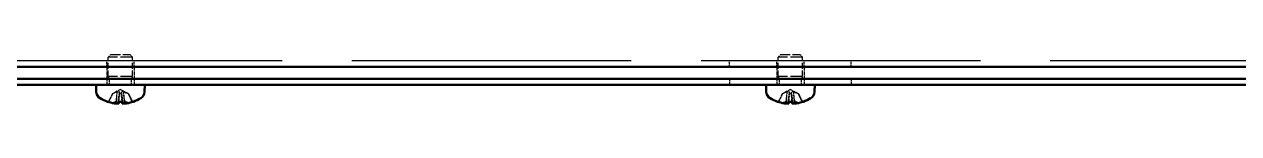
# Model space of a CAD drawing. Header units: millimetres. Extents: x 0 to 4200, y 0 to 2970.
# Drawn here: x 1470.5 to 1669.9, y 1398.4 to 1406.5 of the extents above; entities that cross this region are included whole.
import ezdxf

# ---------------------------------------------------------------- set-up
doc = ezdxf.new("R2010")
doc.units = ezdxf.units.MM
doc.header["$LTSCALE"] = 10
doc.linetypes.add('DASHED', pattern=[0.2067, 0.1654, -0.0413])
doc.layers.add('Co ban', color=7, linetype='Continuous', lineweight=50)
doc.layers.add('Manh', color=7, linetype='DASHED', lineweight=25, true_color=0x008000)

msp = doc.modelspace()

# ---------------------------------------------------------------- linework, layer by layer
at = {"layer": 'Co ban'}
for p, q in [((1868.27, 1404.45), (664.27, 1404.45)), ((711.27, 1402.45), (1821.27, 1402.45)), ((711.27, 1402.45), (1821.27, 1402.45)), ((711.27, 1401.45), (1821.27, 1401.45)), ((1482.31, 1400.34), (1482.27, 1401.45)), ((1490.24, 1400.34), (1490.27, 1401.45)), ((1592.31, 1400.34), (1592.27, 1401.45)), ((1600.24, 1400.34), (1600.27, 1401.45)), ((1484.2, 1398.7), (1484.2, 1398.7)), ((1485.58, 1398.42), (1485.58, 1398.44)), ((1485.9, 1398.7), (1486.65, 1398.7)), ((1486, 1398.44), (1486.02, 1398.7)), ((1486.55, 1398.44), (1486.53, 1398.7)), ((1486.97, 1398.42), (1486.97, 1398.44)), ((1488.35, 1398.7), (1488.35, 1398.7)), ((1594.2, 1398.7), (1594.2, 1398.7)), ((1595.58, 1398.42), (1595.58, 1398.44)), ((1595.9, 1398.7), (1596.65, 1398.7)), ((1596, 1398.44), (1596.02, 1398.7)), ((1596.55, 1398.44), (1596.53, 1398.7)), ((1596.97, 1398.42), (1596.97, 1398.44)), ((1598.35, 1398.7), (1598.35, 1398.7))]:
    msp.add_line(p, q, dxfattribs=at)
for centre, radius, start, end in [((1483.61, 1400.39), 1.3, 182, 239.2087), ((1488.94, 1400.39), 1.3, 300.7913, 358), ((1593.61, 1400.39), 1.3, 182, 239.2087), ((1598.94, 1400.39), 1.3, 300.7913, 358), ((1486.27, 1404.85), 6.5, 239.2087, 250.8488), ((1484.2, 1398.87), 0.166, 250.8488, 270), ((1488.35, 1398.87), 0.166, 270, 289.1512), ((1486.27, 1404.85), 6.5, 289.1512, 300.7913), ((1596.27, 1404.85), 6.5, 239.2087, 250.8488), ((1594.2, 1398.87), 0.166, 250.8488, 270), ((1598.35, 1398.87), 0.166, 270, 289.1512), ((1596.27, 1404.85), 6.5, 289.1512, 300.7913)]:
    msp.add_arc(centre, radius, start, end, dxfattribs=at)
for centre, major_axis, ratio, start_param, end_param in [((1486.23, 1404.82), (-3.83, 5.24), 0.989048, 2.180837, 2.35053), ((1487, 1404.68), (-1.46, -6.26), 0.643637, 6.174452, 6.291603), ((1485.65, 1404.68), (1.67, -6.2), 0.745371, 5.827165, 5.944316), ((1485.37, 1397.8), (-0.19, -1.41), 0.098287, 2.037054, 2.054119), ((1486.68, 1404.82), (-0.57, -6.46), 0.119113, 5.959376, 6.129069), ((1485.87, 1404.82), (0.57, -6.46), 0.119113, 0.154116, 0.323809), ((1486.9, 1404.68), (-1.67, -6.2), 0.745371, 0.338869, 0.456021), ((1485.55, 1404.68), (1.46, -6.26), 0.643637, 6.274767, 6.391919), ((1487.18, 1397.8), (-0.19, 1.41), 0.098287, 1.087474, 1.104539), ((1486.32, 1404.82), (-3.83, -5.24), 0.989048, 0.791063, 0.960756), ((1596.23, 1404.82), (-3.83, 5.24), 0.989048, 2.180837, 2.35053), ((1597, 1404.68), (-1.46, -6.26), 0.643637, 6.174452, 6.291603), ((1595.65, 1404.68), (1.67, -6.2), 0.745371, 5.827165, 5.944316), ((1595.37, 1397.8), (-0.19, -1.41), 0.098287, 2.037054, 2.054119), ((1596.68, 1404.82), (-0.57, -6.46), 0.119113, 5.959376, 6.129069), ((1595.87, 1404.82), (0.57, -6.46), 0.119113, 0.154116, 0.323809), ((1596.9, 1404.68), (-1.67, -6.2), 0.745371, 0.338869, 0.456021), ((1595.55, 1404.68), (1.46, -6.26), 0.643637, 6.274767, 6.391919), ((1597.18, 1397.8), (-0.19, 1.41), 0.098287, 1.087474, 1.104539), ((1596.32, 1404.82), (-3.83, -5.24), 0.989048, 0.791063, 0.960756)]:
    msp.add_ellipse(centre, major_axis=major_axis, ratio=ratio, start_param=start_param, end_param=end_param, dxfattribs=at)
for points, knots in [([(1485.58, 1398.42), (1485.58, 1398.42), (1485.58, 1398.42), (1485.58, 1398.41), (1485.57, 1398.41), (1485.54, 1398.41), (1485.51, 1398.41), (1485.46, 1398.41), (1485.43, 1398.42), (1485.35, 1398.43), (1485.31, 1398.43), (1485.26, 1398.44), (1485.25, 1398.44), (1485.24, 1398.44)], [0.02262944, 0.02262944, 0.02262944, 0.02262944, 0.02319765, 0.02319765, 0.0345489, 0.0345489, 0.04590016, 0.04590016, 0.05733835, 0.05733835, 0.06877655, 0.06877655, 0.07249221, 0.07249221, 0.07249221, 0.07249221]), ([(1486, 1398.44), (1486, 1398.44), (1486, 1398.43), (1485.97, 1398.42), (1485.95, 1398.42), (1485.91, 1398.41), (1485.88, 1398.41), (1485.81, 1398.41), (1485.77, 1398.41), (1485.72, 1398.42), (1485.7, 1398.42), (1485.69, 1398.42)], [0, 0, 0, 0, 0.01151442, 0.01151442, 0.02302884, 0.02302884, 0.0344178, 0.0344178, 0.04580676, 0.04580676, 0.0498478, 0.0498478, 0.0498478, 0.0498478]), ([(1486.86, 1398.42), (1486.86, 1398.42), (1486.86, 1398.42), (1486.82, 1398.41), (1486.78, 1398.41), (1486.7, 1398.41), (1486.67, 1398.41), (1486.61, 1398.41), (1486.59, 1398.42), (1486.56, 1398.43), (1486.55, 1398.43), (1486.55, 1398.44), (1486.55, 1398.44), (1486.55, 1398.44)], [0.02262869, 0.02262869, 0.02262869, 0.02262869, 0.02311382, 0.02311382, 0.03450698, 0.03450698, 0.04590014, 0.04590014, 0.05733833, 0.05733833, 0.06877652, 0.06877652, 0.07249219, 0.07249219, 0.07249219, 0.07249219]), ([(1487.31, 1398.44), (1487.27, 1398.44), (1487.23, 1398.43), (1487.15, 1398.42), (1487.12, 1398.42), (1487.06, 1398.41), (1487.03, 1398.41), (1486.99, 1398.41), (1486.98, 1398.41), (1486.97, 1398.42), (1486.97, 1398.42), (1486.97, 1398.42)], [0, 0, 0, 0, 0.01151442, 0.01151442, 0.02302884, 0.02302884, 0.0344178, 0.0344178, 0.04580676, 0.04580676, 0.0498478, 0.0498478, 0.0498478, 0.0498478]), ([(1595.58, 1398.42), (1595.58, 1398.42), (1595.58, 1398.42), (1595.58, 1398.41), (1595.57, 1398.41), (1595.54, 1398.41), (1595.51, 1398.41), (1595.46, 1398.41), (1595.43, 1398.42), (1595.35, 1398.43), (1595.31, 1398.43), (1595.26, 1398.44), (1595.25, 1398.44), (1595.24, 1398.44)], [0.02262944, 0.02262944, 0.02262944, 0.02262944, 0.02319765, 0.02319765, 0.0345489, 0.0345489, 0.04590016, 0.04590016, 0.05733835, 0.05733835, 0.06877655, 0.06877655, 0.07249221, 0.07249221, 0.07249221, 0.07249221]), ([(1596, 1398.44), (1596, 1398.44), (1596, 1398.43), (1595.97, 1398.42), (1595.95, 1398.42), (1595.91, 1398.41), (1595.88, 1398.41), (1595.81, 1398.41), (1595.77, 1398.41), (1595.72, 1398.42), (1595.7, 1398.42), (1595.69, 1398.42)], [0, 0, 0, 0, 0.01151442, 0.01151442, 0.02302884, 0.02302884, 0.0344178, 0.0344178, 0.04580676, 0.04580676, 0.0498478, 0.0498478, 0.0498478, 0.0498478]), ([(1596.86, 1398.42), (1596.86, 1398.42), (1596.86, 1398.42), (1596.82, 1398.41), (1596.78, 1398.41), (1596.7, 1398.41), (1596.67, 1398.41), (1596.61, 1398.41), (1596.59, 1398.42), (1596.56, 1398.43), (1596.55, 1398.43), (1596.55, 1398.44), (1596.55, 1398.44), (1596.55, 1398.44)], [0.02262869, 0.02262869, 0.02262869, 0.02262869, 0.02311382, 0.02311382, 0.03450698, 0.03450698, 0.04590014, 0.04590014, 0.05733833, 0.05733833, 0.06877652, 0.06877652, 0.07249219, 0.07249219, 0.07249219, 0.07249219]), ([(1597.31, 1398.44), (1597.27, 1398.44), (1597.23, 1398.43), (1597.15, 1398.42), (1597.12, 1398.42), (1597.06, 1398.41), (1597.03, 1398.41), (1596.99, 1398.41), (1596.98, 1398.41), (1596.97, 1398.42), (1596.97, 1398.42), (1596.97, 1398.42)], [0, 0, 0, 0, 0.01151442, 0.01151442, 0.02302884, 0.02302884, 0.0344178, 0.0344178, 0.04580676, 0.04580676, 0.0498478, 0.0498478, 0.0498478, 0.0498478])]:
    msp.add_open_spline(points, degree=3, knots=knots, dxfattribs=at)
for points in [[(1485.9, 1398.7), (1485.9, 1398.7), (1485.89, 1398.71), (1485.89, 1398.71)], [(1486.66, 1398.71), (1486.65, 1398.71), (1486.65, 1398.7), (1486.65, 1398.7)], [(1595.9, 1398.7), (1595.9, 1398.7), (1595.89, 1398.71), (1595.89, 1398.71)], [(1596.66, 1398.71), (1596.65, 1398.71), (1596.65, 1398.7), (1596.65, 1398.7)]]:
    msp.add_open_spline(points, degree=3, dxfattribs=at)
at = {"layer": 'Manh', "ltscale": 0.115583}
for p, q in [((1484.7, 1406.45), (1484.27, 1406.02)), ((1487.84, 1406.45), (1488.27, 1406.02)), ((1594.7, 1406.45), (1594.27, 1406.02)), ((1597.84, 1406.45), (1598.27, 1406.02))]:
    msp.add_line(p, q, dxfattribs=at)
at = {"layer": 'Manh', "ltscale": 1.196656}
for p, q in [((1488.27, 1406.02), (1484.27, 1406.02)), ((1598.27, 1406.02), (1594.27, 1406.02)), ((1488.27, 1402.85), (1484.27, 1402.85)), ((1598.27, 1402.85), (1594.27, 1402.85))]:
    msp.add_line(p, q, dxfattribs=at)
at = {"layer": 'Manh', "ltscale": 0.603781}
for p, q in [((1484.27, 1402.85), (1484.27, 1406.02)), ((1488.27, 1402.85), (1488.27, 1406.02)), ((1594.27, 1402.85), (1594.27, 1406.02)), ((1598.27, 1402.85), (1598.27, 1406.02))]:
    msp.add_line(p, q, dxfattribs=at)
at = {"layer": 'Manh', "ltscale": 0.939704}
for p, q in [((1484.7, 1406.45), (1487.84, 1406.45)), ((1594.7, 1406.45), (1597.84, 1406.45))]:
    msp.add_line(p, q, dxfattribs=at)
at = {"layer": 'Manh', "ltscale": 27.737461}
msp.add_line((664.27, 1405.45), (1868.27, 1405.45), dxfattribs=at)
at = {"layer": 'Manh', "ltscale": 0.19037}
for p, q in [((1484.02, 1404.45), (1484.02, 1405.45)), ((1488.52, 1404.45), (1488.52, 1405.45)), ((1586.27, 1404.45), (1586.27, 1405.45)), ((1594.02, 1404.45), (1594.02, 1405.45)), ((1598.52, 1404.45), (1598.52, 1405.45)), ((1606.27, 1404.45), (1606.27, 1405.45)), ((1484.02, 1402.45), (1484.02, 1401.45)), ((1488.52, 1402.45), (1488.52, 1401.45)), ((1586.27, 1402.45), (1586.27, 1401.45)), ((1594.02, 1402.45), (1594.02, 1401.45)), ((1598.52, 1402.45), (1598.52, 1401.45)), ((1606.27, 1402.45), (1606.27, 1401.45))]:
    msp.add_line(p, q, dxfattribs=at)
at = {"layer": 'Manh', "ltscale": 0.380839}
for p, q in [((1484.02, 1404.45), (1484.02, 1402.45)), ((1488.52, 1404.45), (1488.52, 1402.45)), ((1594.02, 1404.45), (1594.02, 1402.45)), ((1598.52, 1404.45), (1598.52, 1402.45))]:
    msp.add_line(p, q, dxfattribs=at)
at = {"layer": 'Manh', "ltscale": 0.089296}
for p, q in [((1484.46, 1402.42), (1484.27, 1402.85)), ((1488.08, 1402.42), (1488.27, 1402.85)), ((1594.46, 1402.42), (1594.27, 1402.85)), ((1598.08, 1402.42), (1598.27, 1402.85))]:
    msp.add_line(p, q, dxfattribs=at)
at = {"layer": 'Manh', "ltscale": 1.083296}
for p, q in [((1488.08, 1402.42), (1484.46, 1402.42)), ((1598.08, 1402.42), (1594.46, 1402.42))]:
    msp.add_line(p, q, dxfattribs=at)
at = {"layer": 'Manh', "ltscale": 0.184767}
for p, q in [((1484.46, 1401.45), (1484.46, 1402.42)), ((1488.08, 1401.45), (1488.08, 1402.42)), ((1594.46, 1401.45), (1594.46, 1402.42)), ((1598.08, 1401.45), (1598.08, 1402.42))]:
    msp.add_line(p, q, dxfattribs=at)
at = {"layer": 'Manh', "ltscale": 0.252334}
for p, q in [((1484.94, 1399.98), (1484.34, 1398.8)), ((1487.61, 1399.98), (1488.2, 1398.8)), ((1594.94, 1399.98), (1594.34, 1398.8)), ((1597.61, 1399.98), (1598.2, 1398.8))]:
    msp.add_line(p, q, dxfattribs=at)
at = {"layer": 'Manh', "ltscale": 0.288541}
for p, q in [((1486.27, 1400.69), (1484.94, 1399.98)), ((1486.27, 1400.69), (1487.61, 1399.98)), ((1596.27, 1400.69), (1594.94, 1399.98)), ((1596.27, 1400.69), (1597.61, 1399.98))]:
    msp.add_line(p, q, dxfattribs=at)
at = {"layer": 'Manh', "ltscale": 0.033742}
for p, q in [((1484.95, 1399.98), (1484.94, 1399.98)), ((1487.61, 1399.98), (1487.6, 1399.98)), ((1594.95, 1399.98), (1594.94, 1399.98)), ((1597.61, 1399.98), (1597.6, 1399.98))]:
    msp.add_line(p, q, dxfattribs=at)
at = {"layer": 'Manh', "ltscale": 0.252426}
for p, q in [((1485.58, 1398.44), (1485.69, 1399.76)), ((1486.97, 1398.44), (1486.85, 1399.76)), ((1595.58, 1398.44), (1595.69, 1399.76)), ((1596.97, 1398.44), (1596.85, 1399.76))]:
    msp.add_line(p, q, dxfattribs=at)
at = {"layer": 'Manh', "ltscale": 0.277733}
for p, q in [((1486.02, 1398.7), (1486.15, 1400.16)), ((1486.53, 1398.7), (1486.4, 1400.16)), ((1596.02, 1398.7), (1596.15, 1400.16)), ((1596.53, 1398.7), (1596.4, 1400.16))]:
    msp.add_line(p, q, dxfattribs=at)
at = {"layer": 'Manh', "ltscale": 0.067584}
for p, q in [((1486.45, 1399.98), (1486.1, 1399.98)), ((1596.45, 1399.98), (1596.1, 1399.98))]:
    msp.add_line(p, q, dxfattribs=at)
at = {"layer": 'Manh', "ltscale": 0.040247}
for p, q in [((1484.2, 1398.7), (1484.23, 1398.7)), ((1488.32, 1398.7), (1488.35, 1398.7)), ((1594.2, 1398.7), (1594.23, 1398.7)), ((1598.32, 1398.7), (1598.35, 1398.7))]:
    msp.add_line(p, q, dxfattribs=at)
at = {"layer": 'Manh', "ltscale": 0.142065}
for p, q in [((1485.11, 1398.56), (1485.6, 1398.85)), ((1487.43, 1398.56), (1486.95, 1398.85)), ((1595.11, 1398.56), (1595.6, 1398.85)), ((1597.43, 1398.56), (1596.95, 1398.85))]:
    msp.add_line(p, q, dxfattribs=at)
at = {"layer": 'Manh', "ltscale": 0.034942}
for centre, start, end in [((1484.2, 1398.87), 270, 333.5), ((1488.35, 1398.87), 206.5, 270), ((1594.2, 1398.87), 270, 333.5), ((1598.35, 1398.87), 206.5, 270)]:
    msp.add_arc(centre, 0.166, start, end, dxfattribs=at)
at = {"layer": 'Manh', "ltscale": 0.07987}
for centre, major_axis, start_param, end_param in [((1485.37, 1397.8), (-0.19, -1.41), 2.054119, 2.423218), ((1487.18, 1397.8), (-0.19, 1.41), 0.718375, 1.087474), ((1595.37, 1397.8), (-0.19, -1.41), 2.054119, 2.423218), ((1597.18, 1397.8), (-0.19, 1.41), 0.718375, 1.087474)]:
    msp.add_ellipse(centre, major_axis=major_axis, ratio=0.098287, start_param=start_param, end_param=end_param, dxfattribs=at)
at = {"layer": 'Manh', "ltscale": 0.084049}
for centre, major_axis, start_param, end_param in [((1485.61, 1397.8), (-0.16, 1.41), 5.152048, 5.538212), ((1486.94, 1397.8), (-0.16, -1.41), 3.886566, 4.27273), ((1595.61, 1397.8), (-0.16, 1.41), 5.152048, 5.538212), ((1596.94, 1397.8), (-0.16, -1.41), 3.886566, 4.27273)]:
    msp.add_ellipse(centre, major_axis=major_axis, ratio=0.114331, start_param=start_param, end_param=end_param, dxfattribs=at)
at = {"layer": 'Manh', "ltscale": 0.252797}
for points, weights in [([(1484.95, 1399.98), (1484.71, 1399.5), (1484.38, 1398.8)], [1, 1.01778265823, 1.00291629593]), ([(1485.92, 1398.8), (1486.03, 1399.5), (1486.1, 1399.98)], [1.00291629593, 1.01778265824, 1]), ([(1486.45, 1399.98), (1486.52, 1399.5), (1486.62, 1398.8)], [1, 1.01778265823, 1.00291629593]), ([(1488.17, 1398.8), (1487.84, 1399.5), (1487.6, 1399.98)], [1.00291629593, 1.01778265824, 1]), ([(1594.95, 1399.98), (1594.71, 1399.5), (1594.38, 1398.8)], [1, 1.01778265823, 1.00291629593]), ([(1595.92, 1398.8), (1596.03, 1399.5), (1596.1, 1399.98)], [1.00291629593, 1.01778265824, 1]), ([(1596.45, 1399.98), (1596.52, 1399.5), (1596.62, 1398.8)], [1, 1.01778265823, 1.00291629593]), ([(1598.17, 1398.8), (1597.84, 1399.5), (1597.6, 1399.98)], [1.00291629593, 1.01778265824, 1])]:
    msp.add_rational_spline(points, weights, degree=2, dxfattribs=at)
at = {"layer": 'Manh', "ltscale": 0.059249}
for points, weights in [([(1485.22, 1400.13), (1485.1, 1400.06), (1484.95, 1399.98)], [1.24767116976, 1.12437348596, 1]), ([(1486.1, 1399.98), (1486.12, 1400.06), (1486.14, 1400.13)], [1, 1.12437348596, 1.24767116976]), ([(1486.41, 1400.13), (1486.43, 1400.06), (1486.45, 1399.98)], [1.24767116976, 1.12437348596, 1]), ([(1487.6, 1399.98), (1487.45, 1400.06), (1487.33, 1400.13)], [1, 1.12437348596, 1.24767116976]), ([(1595.22, 1400.13), (1595.1, 1400.06), (1594.95, 1399.98)], [1.24767116976, 1.12437348596, 1]), ([(1596.1, 1399.98), (1596.12, 1400.06), (1596.14, 1400.13)], [1, 1.12437348596, 1.24767116976]), ([(1596.41, 1400.13), (1596.43, 1400.06), (1596.45, 1399.98)], [1.24767116976, 1.12437348596, 1]), ([(1597.6, 1399.98), (1597.45, 1400.06), (1597.33, 1400.13)], [1, 1.12437348596, 1.24767116976])]:
    msp.add_rational_spline(points, weights, degree=2, dxfattribs=at)
at = {"layer": 'Manh', "ltscale": 0.149956}
for points, knots in [([(1485.74, 1400.29), (1485.74, 1400.3), (1485.73, 1400.31), (1485.72, 1400.32), (1485.7, 1400.33), (1485.66, 1400.33), (1485.63, 1400.32), (1485.57, 1400.3), (1485.53, 1400.29), (1485.46, 1400.25), (1485.42, 1400.23), (1485.33, 1400.19), (1485.28, 1400.16), (1485.24, 1400.14), (1485.23, 1400.14), (1485.23, 1400.13), (1485.22, 1400.13)], [-0.07279593, -0.07279593, -0.07279593, -0.07279593, -0.06545108, -0.06545108, -0.05320296, -0.05320296, -0.04095485, -0.04095485, -0.02870674, -0.02870674, -0.01435337, -0.01435337, 0, 0, 0, 0.00217911, 0.00217911, 0.00217911, 0.00217911]), ([(1486.14, 1400.13), (1486.14, 1400.13), (1486.14, 1400.14), (1486.15, 1400.16), (1486.15, 1400.19), (1486.13, 1400.23), (1486.12, 1400.25), (1486.08, 1400.29), (1486.06, 1400.3), (1486, 1400.32), (1485.96, 1400.33), (1485.89, 1400.33), (1485.85, 1400.32), (1485.79, 1400.31), (1485.76, 1400.3), (1485.74, 1400.29)], [0.18013192, 0.18013192, 0.18013192, 0.18013192, 0.18231103, 0.18231103, 0.1966644, 0.1966644, 0.21101777, 0.21101777, 0.22326588, 0.22326588, 0.23551399, 0.23551399, 0.24776211, 0.24776211, 0.25510696, 0.25510696, 0.25510696, 0.25510696]), ([(1486.81, 1400.29), (1486.79, 1400.3), (1486.76, 1400.31), (1486.69, 1400.32), (1486.65, 1400.33), (1486.58, 1400.33), (1486.55, 1400.32), (1486.49, 1400.3), (1486.47, 1400.29), (1486.43, 1400.25), (1486.41, 1400.23), (1486.4, 1400.19), (1486.4, 1400.16), (1486.4, 1400.14), (1486.4, 1400.14), (1486.4, 1400.13), (1486.41, 1400.13)], [-0.07279593, -0.07279593, -0.07279593, -0.07279593, -0.06545108, -0.06545108, -0.05320296, -0.05320296, -0.04095485, -0.04095485, -0.02870674, -0.02870674, -0.01435337, -0.01435337, 0, 0, 0, 0.00217911, 0.00217911, 0.00217911, 0.00217911]), ([(1487.33, 1400.13), (1487.32, 1400.13), (1487.32, 1400.14), (1487.27, 1400.16), (1487.22, 1400.19), (1487.13, 1400.23), (1487.09, 1400.25), (1487.01, 1400.29), (1486.98, 1400.3), (1486.92, 1400.32), (1486.89, 1400.33), (1486.85, 1400.33), (1486.83, 1400.32), (1486.82, 1400.31), (1486.81, 1400.3), (1486.81, 1400.29)], [0.18013192, 0.18013192, 0.18013192, 0.18013192, 0.18231103, 0.18231103, 0.1966644, 0.1966644, 0.21101777, 0.21101777, 0.22326588, 0.22326588, 0.23551399, 0.23551399, 0.24776211, 0.24776211, 0.25510696, 0.25510696, 0.25510696, 0.25510696]), ([(1595.74, 1400.29), (1595.74, 1400.3), (1595.73, 1400.31), (1595.72, 1400.32), (1595.7, 1400.33), (1595.66, 1400.33), (1595.63, 1400.32), (1595.57, 1400.3), (1595.53, 1400.29), (1595.46, 1400.25), (1595.42, 1400.23), (1595.33, 1400.19), (1595.28, 1400.16), (1595.24, 1400.14), (1595.23, 1400.14), (1595.23, 1400.13), (1595.22, 1400.13)], [-0.07279593, -0.07279593, -0.07279593, -0.07279593, -0.06545108, -0.06545108, -0.05320296, -0.05320296, -0.04095485, -0.04095485, -0.02870674, -0.02870674, -0.01435337, -0.01435337, 0, 0, 0, 0.00217911, 0.00217911, 0.00217911, 0.00217911]), ([(1596.14, 1400.13), (1596.14, 1400.13), (1596.14, 1400.14), (1596.15, 1400.16), (1596.15, 1400.19), (1596.13, 1400.23), (1596.12, 1400.25), (1596.08, 1400.29), (1596.06, 1400.3), (1596, 1400.32), (1595.96, 1400.33), (1595.89, 1400.33), (1595.85, 1400.32), (1595.79, 1400.31), (1595.76, 1400.3), (1595.74, 1400.29)], [0.18013192, 0.18013192, 0.18013192, 0.18013192, 0.18231103, 0.18231103, 0.1966644, 0.1966644, 0.21101777, 0.21101777, 0.22326588, 0.22326588, 0.23551399, 0.23551399, 0.24776211, 0.24776211, 0.25510696, 0.25510696, 0.25510696, 0.25510696]), ([(1596.81, 1400.29), (1596.79, 1400.3), (1596.76, 1400.31), (1596.69, 1400.32), (1596.65, 1400.33), (1596.58, 1400.33), (1596.55, 1400.32), (1596.49, 1400.3), (1596.47, 1400.29), (1596.43, 1400.25), (1596.41, 1400.23), (1596.4, 1400.19), (1596.4, 1400.16), (1596.4, 1400.14), (1596.4, 1400.14), (1596.4, 1400.13), (1596.41, 1400.13)], [-0.07279593, -0.07279593, -0.07279593, -0.07279593, -0.06545108, -0.06545108, -0.05320296, -0.05320296, -0.04095485, -0.04095485, -0.02870674, -0.02870674, -0.01435337, -0.01435337, 0, 0, 0, 0.00217911, 0.00217911, 0.00217911, 0.00217911]), ([(1597.33, 1400.13), (1597.32, 1400.13), (1597.32, 1400.14), (1597.27, 1400.16), (1597.22, 1400.19), (1597.13, 1400.23), (1597.09, 1400.25), (1597.01, 1400.29), (1596.98, 1400.3), (1596.92, 1400.32), (1596.89, 1400.33), (1596.85, 1400.33), (1596.83, 1400.32), (1596.82, 1400.31), (1596.81, 1400.3), (1596.81, 1400.29)], [0.18013192, 0.18013192, 0.18013192, 0.18013192, 0.18231103, 0.18231103, 0.1966644, 0.1966644, 0.21101777, 0.21101777, 0.22326588, 0.22326588, 0.23551399, 0.23551399, 0.24776211, 0.24776211, 0.25510696, 0.25510696, 0.25510696, 0.25510696])]:
    msp.add_open_spline(points, degree=3, knots=knots, dxfattribs=at)
at = {"layer": 'Manh', "ltscale": 0.276734}
for points in [[(1485.6, 1398.85), (1485.62, 1398.99), (1485.63, 1399.14), (1485.68, 1399.61), (1485.71, 1399.95), (1485.74, 1400.29)], [(1486.95, 1398.85), (1486.93, 1398.99), (1486.91, 1399.14), (1486.87, 1399.61), (1486.84, 1399.95), (1486.81, 1400.29)], [(1595.6, 1398.85), (1595.62, 1398.99), (1595.63, 1399.14), (1595.68, 1399.61), (1595.71, 1399.95), (1595.74, 1400.29)], [(1596.95, 1398.85), (1596.93, 1398.99), (1596.91, 1399.14), (1596.87, 1399.61), (1596.84, 1399.95), (1596.81, 1400.29)]]:
    msp.add_open_spline(points, degree=3, knots=[-2.1546156, -2.1546156, -2.1546156, -2.1546156, -2.1151598, -2.1151598, -2.0130174, -2.0130174, -2.0130174, -2.0130174], dxfattribs=at)
at = {"layer": 'Manh', "ltscale": 0.045531}
for points, knots in [([(1484.18, 1398.71), (1484.19, 1398.71), (1484.21, 1398.7), (1484.25, 1398.7), (1484.27, 1398.71), (1484.31, 1398.73), (1484.33, 1398.74), (1484.36, 1398.77), (1484.37, 1398.78), (1484.38, 1398.8)], [0.01947687, 0.01947687, 0.01947687, 0.01947687, 0.02469076, 0.02469076, 0.03084311, 0.03084311, 0.03698394, 0.03698394, 0.04201336, 0.04201336, 0.04201336, 0.04201336]), ([(1488.17, 1398.8), (1488.18, 1398.78), (1488.19, 1398.77), (1488.22, 1398.74), (1488.24, 1398.73), (1488.27, 1398.71), (1488.3, 1398.7), (1488.33, 1398.7), (1488.35, 1398.71), (1488.37, 1398.71)], [0.05658644, 0.05658644, 0.05658644, 0.05658644, 0.06161587, 0.06161587, 0.06775669, 0.06775669, 0.07390904, 0.07390904, 0.07912293, 0.07912293, 0.07912293, 0.07912293]), ([(1594.18, 1398.71), (1594.19, 1398.71), (1594.21, 1398.7), (1594.25, 1398.7), (1594.27, 1398.71), (1594.31, 1398.73), (1594.33, 1398.74), (1594.36, 1398.77), (1594.37, 1398.78), (1594.38, 1398.8)], [0.01947687, 0.01947687, 0.01947687, 0.01947687, 0.02469076, 0.02469076, 0.03084311, 0.03084311, 0.03698394, 0.03698394, 0.04201336, 0.04201336, 0.04201336, 0.04201336]), ([(1598.17, 1398.8), (1598.18, 1398.78), (1598.19, 1398.77), (1598.22, 1398.74), (1598.24, 1398.73), (1598.27, 1398.71), (1598.3, 1398.7), (1598.33, 1398.7), (1598.35, 1398.71), (1598.37, 1398.71)], [0.05658644, 0.05658644, 0.05658644, 0.05658644, 0.06161587, 0.06161587, 0.06775669, 0.06775669, 0.07390904, 0.07390904, 0.07912293, 0.07912293, 0.07912293, 0.07912293])]:
    msp.add_open_spline(points, degree=3, knots=knots, dxfattribs=at)
at = {"layer": 'Manh', "ltscale": 0.034939}
for points, knots in [([(1485.92, 1398.8), (1485.92, 1398.78), (1485.92, 1398.77), (1485.91, 1398.74), (1485.91, 1398.73), (1485.9, 1398.71), (1485.9, 1398.7), (1485.9, 1398.7)], [0.05658644, 0.05658644, 0.05658644, 0.05658644, 0.06161587, 0.06161587, 0.06775669, 0.06775669, 0.07390904, 0.07390904, 0.07390904, 0.07390904]), ([(1486.65, 1398.7), (1486.65, 1398.7), (1486.64, 1398.71), (1486.64, 1398.73), (1486.63, 1398.74), (1486.63, 1398.77), (1486.63, 1398.78), (1486.62, 1398.8)], [0.02469076, 0.02469076, 0.02469076, 0.02469076, 0.03084311, 0.03084311, 0.03698394, 0.03698394, 0.04201336, 0.04201336, 0.04201336, 0.04201336]), ([(1595.92, 1398.8), (1595.92, 1398.78), (1595.92, 1398.77), (1595.91, 1398.74), (1595.91, 1398.73), (1595.9, 1398.71), (1595.9, 1398.7), (1595.9, 1398.7)], [0.05658644, 0.05658644, 0.05658644, 0.05658644, 0.06161587, 0.06161587, 0.06775669, 0.06775669, 0.07390904, 0.07390904, 0.07390904, 0.07390904]), ([(1596.65, 1398.7), (1596.65, 1398.7), (1596.64, 1398.71), (1596.64, 1398.73), (1596.63, 1398.74), (1596.63, 1398.77), (1596.63, 1398.78), (1596.62, 1398.8)], [0.02469076, 0.02469076, 0.02469076, 0.02469076, 0.03084311, 0.03084311, 0.03698394, 0.03698394, 0.04201336, 0.04201336, 0.04201336, 0.04201336])]:
    msp.add_open_spline(points, degree=3, knots=knots, dxfattribs=at)

doc.saveas('drawing.dxf')
